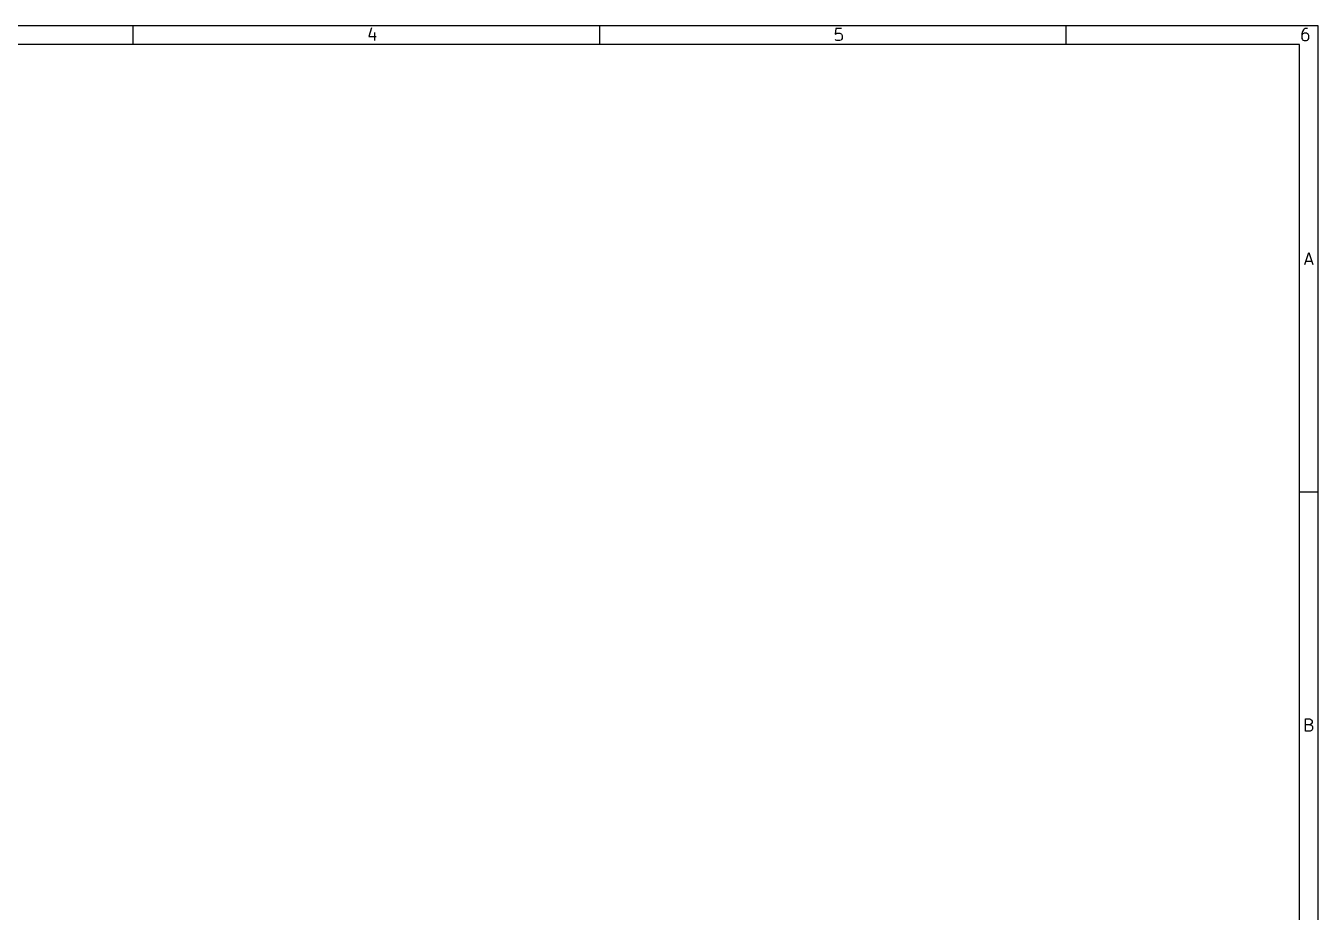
# Model space of a CAD drawing. Extents: x 10 to 287, y -200 to -10.
# Drawn here: x 148.5 to 287, y -105 to -10 of the extents above; entities that cross this region are included whole.
import ezdxf

# ---------------------------------------------------------------- set-up
doc = ezdxf.new("R2010")
doc.units = 0
doc.header["$MEASUREMENT"] = 0
doc.layers.add('BLACK', color=7, linetype='CONTINUOUS')

msp = doc.modelspace()

# ---------------------------------------------------------------- linework, layer by layer
at = {"layer": 'Black'}
for p, q in [((287.002, -10), (10, -10)), ((160, -12), (160, -10)), ((185.557, -10.2262), (185.248, -11.1548)), ((185.867, -10.7214), (185.867, -11.5881)), ((210, -12), (210, -10)), ((235.31, -10.2881), (235.248, -10.9071)), ((235.248, -10.9071), (235.31, -10.8452)), ((235.929, -10.2881), (235.31, -10.2881)), ((235.31, -10.8452), (235.433, -10.7833)), ((235.433, -10.7833), (235.743, -10.7833)), ((235.743, -10.7833), (235.867, -10.8452)), ((235.867, -10.8452), (235.929, -10.9071)), ((235.929, -10.9071), (235.99, -11.031)), ((235.99, -11.031), (235.99, -11.3405)), ((260, -12), (260, -10)), ((285.31, -10.5976), (285.248, -10.8452)), ((285.248, -10.8452), (285.248, -11.3405)), ((285.31, -10.9071), (285.248, -11.031)), ((285.433, -10.4119), (285.31, -10.5976)), ((285.371, -10.8452), (285.31, -10.9071)), ((285.495, -10.7833), (285.371, -10.8452)), ((285.495, -10.35), (285.433, -10.4119)), ((285.619, -10.2881), (285.495, -10.35)), ((285.743, -10.7833), (285.495, -10.7833)), ((285.867, -10.2881), (285.619, -10.2881)), ((285.867, -10.8452), (285.743, -10.7833)), ((285.929, -10.9071), (285.867, -10.8452)), ((285.99, -11.031), (285.929, -10.9071)), ((285.99, -11.3405), (285.99, -11.031)), ((287.002, -200.007), (287.002, -10)), ((285.002, -12), (12, -12)), ((185.248, -11.1548), (186.052, -11.1548)), ((235.31, -11.5262), (235.248, -11.4643)), ((235.433, -11.5881), (235.31, -11.5262)), ((235.743, -11.5881), (235.433, -11.5881)), ((235.867, -11.5262), (235.743, -11.5881)), ((235.929, -11.4643), (235.867, -11.5262)), ((235.99, -11.3405), (235.929, -11.4643)), ((285.002, -198.007), (285.002, -12)), ((285.248, -11.3405), (285.31, -11.4643)), ((285.31, -11.4643), (285.371, -11.5262)), ((285.371, -11.5262), (285.495, -11.5881)), ((285.495, -11.5881), (285.743, -11.5881)), ((285.743, -11.5881), (285.867, -11.5262)), ((285.867, -11.5262), (285.929, -11.4643)), ((285.929, -11.4643), (285.99, -11.3405)), ((285.569, -35.5881), (286.002, -34.2881)), ((286.002, -34.2881), (286.436, -35.5881)), ((285.693, -35.2167), (286.312, -35.2167)), ((287.002, -60), (285.002, -60)), ((285.662, -85.5881), (285.662, -84.2881)), ((285.662, -84.2881), (286.095, -84.2881)), ((286.095, -84.2881), (286.219, -84.35)), ((286.219, -84.35), (286.281, -84.4119)), ((286.281, -84.4119), (286.343, -84.5357)), ((286.095, -84.9071), (285.662, -84.9071)), ((286.157, -85.5881), (285.662, -85.5881)), ((286.219, -84.8452), (286.095, -84.9071)), ((286.095, -84.9071), (286.281, -84.969)), ((286.281, -85.5262), (286.157, -85.5881)), ((286.281, -84.7833), (286.219, -84.8452)), ((286.343, -84.6595), (286.281, -84.7833)), ((286.281, -84.969), (286.343, -85.031)), ((286.343, -85.4643), (286.281, -85.5262)), ((286.343, -84.5357), (286.343, -84.6595)), ((286.343, -85.031), (286.405, -85.1548)), ((286.405, -85.3405), (286.343, -85.4643)), ((286.405, -85.1548), (286.405, -85.3405))]:
    msp.add_line(p, q, dxfattribs=at)

doc.saveas('drawing.dxf')
